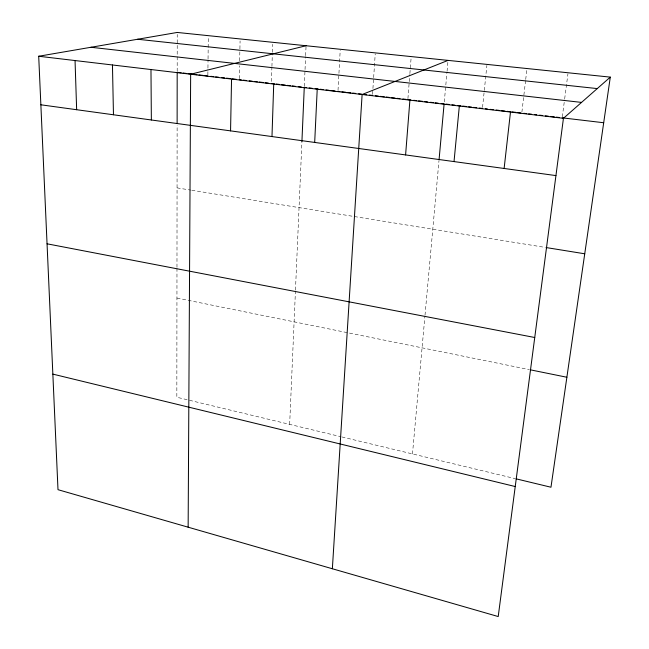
<?xml version="1.0" encoding="UTF-8"?>
<svg xmlns="http://www.w3.org/2000/svg" width="649" height="649" viewBox="0 0 649 649"><rect width="100%" height="100%" fill="white"/><g stroke="black" fill="none" stroke-linecap="round" stroke-linejoin="round"><path stroke-width="0.49" stroke-dasharray="3.25 2.43" d="M176.974 268.256L176.836 397.245L340.92 436.704M176.974 267.25L177.128 125.2M177.185 71.341L177.226 34.446M207.867 74.951L207.931 68.908M207.948 67.902L208.037 59.838M208.045 58.832L208.288 37.674M239.262 78.675L239.546 65.76M239.651 60.795L239.887 49.868M239.911 48.87L240.081 40.928M271.436 81.458L271.89 67.399M271.923 66.401L272.345 53.348M272.377 52.342L272.637 44.31M289.657 424.381L295.433 291.109M295.473 290.095L301.915 141.62M304.308 86.366L304.998 70.514M305.038 69.524L305.598 56.641M305.638 55.652L306.028 46.736M338.015 90.333L340.206 50.273M372.542 94.43L372.867 89.481M372.932 88.491L373.589 78.602M373.654 77.612L375.227 53.875M407.929 98.599L409.178 82.593M409.259 81.596L409.803 74.594M409.884 73.588L411.133 57.591M412.48 453.919L424.925 316.177M425.014 315.203L438.951 160.968M444.289 101.909L446.974 72.25M447.064 71.26L447.956 61.379M482.548 107.41L486.888 65.403M521.901 112.074L525.601 80.403M525.714 79.413L526.866 69.524M562.318 116.836L564.541 99.808M564.671 98.81L567.94 73.775M177.063 187.886L190.822 190.108M191.804 190.262L545.282 247.415M176.942 298.037L529.341 369.622M341.901 436.947L515.119 478.605"/><path stroke-width="0.97" d="M177.128 123.188L177.185 72.339L181.144 72.802M188.145 527.191L190.652 74.229L306.068 45.738M230.557 130.871L231.555 79.064M271.98 136.566L273.724 84.054M301.915 141.62L304.267 87.355L306.247 87.591M314.684 142.431L317.223 89.197M332.361 568.751L362.118 94.511L448.045 60.389M405.593 154.933L409.908 100.165M439.04 159.978L444.111 103.881L441.174 103.532M454.024 161.585L459.338 106.006M504.119 168.472L510.487 112.058M610.295 77.126L563.437 118.321L498.213 616.55L57.996 489.687L38.705 56.252L177.226 32.45L610.295 77.126L550.969 487.229L516.085 478.832M137.629 39.256L597.267 88.589M90.974 47.272L581.545 102.404M183.123 73.037L186.093 73.394M188.072 73.621L192.023 74.091M194.002 74.327L196.972 74.676M198.951 74.911L202.91 75.381M204.889 75.609L207.858 75.965M210.795 76.306L213.74 76.655M215.703 76.89L218.648 77.239M221.585 77.588L224.53 77.929M226.493 78.164L230.411 78.626M232.374 78.862L236.301 79.324M239.246 79.673L241.25 79.908M243.261 80.143L246.271 80.5M249.281 80.857L252.291 81.214M254.303 81.45L257.312 81.806M259.324 82.042L263.34 82.52M265.344 82.756L268.362 83.113M271.371 83.47L274.357 83.818M276.352 84.054L279.346 84.411M281.341 84.646L285.325 85.116M287.32 85.352L290.314 85.709M292.301 85.944L295.295 86.293M298.289 86.65L301.274 86.998M309.224 87.94L312.193 88.296M315.171 88.645L318.14 88.994M320.119 89.229L323.097 89.578M326.066 89.935L329.043 90.284M331.022 90.519L334.989 90.99M337.959 91.339L339.93 91.574M341.901 91.801L345.852 92.272M347.823 92.507L350.776 92.856M352.756 93.083L355.709 93.432M358.67 93.789L361.631 94.137M364.584 94.486L366.563 94.713M369.516 95.07L372.477 95.419M375.422 95.768L378.375 96.117M380.338 96.344L384.265 96.806M386.236 97.042L389.181 97.391M391.144 97.626L395.079 98.088M397.042 98.324L399.987 98.664M402.94 99.013L405.885 99.362M407.848 99.597L410.793 99.946M413.729 100.295L416.674 100.636M418.629 100.871L422.556 101.333M424.511 101.569L427.456 101.917M430.392 102.258L433.329 102.607M435.292 102.842L438.237 103.191M446.082 104.116L449.027 104.465M451.98 104.813L454.925 105.162M457.87 105.511L460.822 105.86M462.786 106.087L466.72 106.558M468.683 106.785L471.628 107.134M473.6 107.369L476.544 107.718M479.489 108.067L482.442 108.415M485.395 108.764L487.358 108.991M490.311 109.34L493.264 109.689M496.209 110.038L499.162 110.387M501.133 110.622L505.068 111.084M507.031 111.32L509.984 111.669M511.947 111.896L515.882 112.366M517.853 112.593L520.798 112.942M523.759 113.291L526.712 113.64M528.684 113.875L531.636 114.224M534.598 114.573L536.569 114.808M539.522 115.157L542.483 115.506M545.436 115.855L548.397 116.203M550.368 116.439L554.303 116.901M556.274 117.136L559.235 117.485M562.188 117.834L603.7 122.742M38.705 56.252L563.437 118.321M40.863 104.797L555.942 175.595M546.271 247.577L584.741 253.791M47.053 243.805L534.744 337.504M530.33 369.825L566.877 377.247M52.853 374.116L515.233 486.539M75.049 60.552L76.647 109.722M112.455 64.973L113.47 114.776M150.974 69.532L151.355 119.984"/></g></svg>
